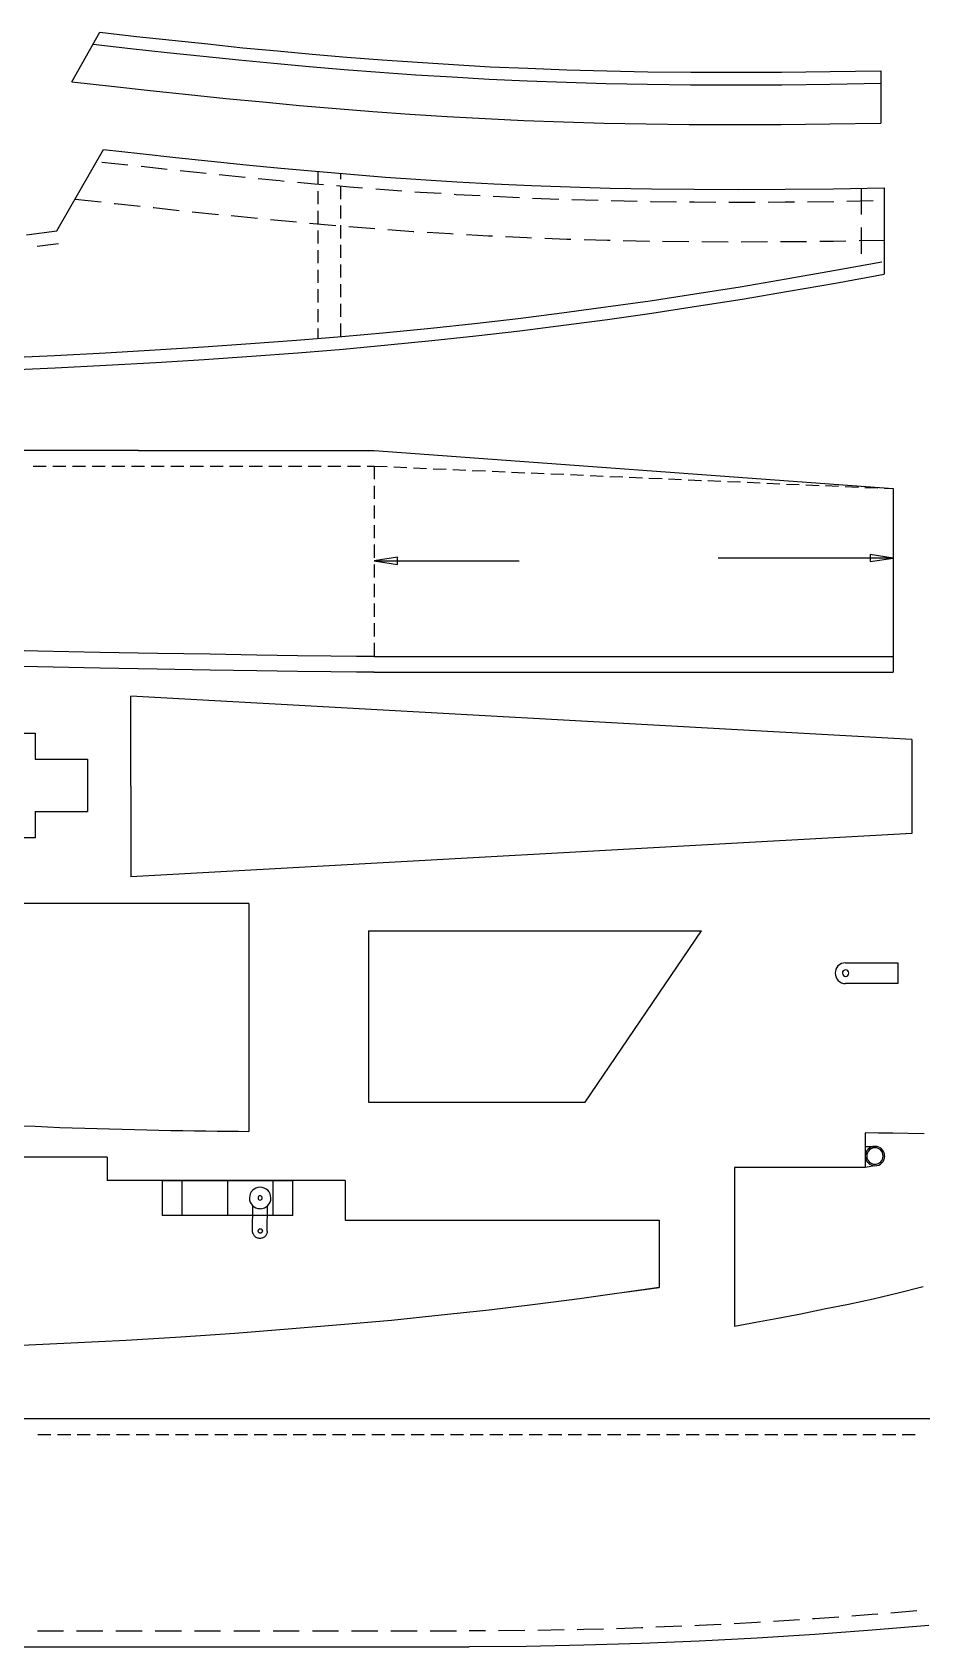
# Model space of a CAD drawing. Header units: feet. Extents: x 0 to 17916, y -1 to 10932.
# Drawn here: x 3056 to 5887, y 5689 to 10827 of the extents above; entities that cross this region are included whole.
import ezdxf

# ---------------------------------------------------------------- set-up
doc = ezdxf.new("R2010")
doc.units = ezdxf.units.FT
doc.header["$MEASUREMENT"] = 0

msp = doc.modelspace()

# ---------------------------------------------------------------- linework, layer by layer
at = {"color": 7}
for p, q in [((3181.7, 10668.9), (3271.2, 10826.7)), ((3271.2, 10826.7), (3387.9, 10813.4)), ((3387.9, 10813.4), (3501.8, 10801.2)), ((3501.8, 10801.2), (3614.6, 10789.5)), ((3614.6, 10789.5), (3725.8, 10777.8)), ((3725.8, 10777.8), (3836.3, 10767.3)), ((3836.3, 10767.3), (3946.9, 10757.3)), ((3946.9, 10757.3), (4057.5, 10747.8)), ((4057.5, 10747.8), (4169.2, 10738.9)), ((4169.2, 10738.9), (4282, 10731.2)), ((4282, 10731.2), (4396.5, 10723.9)), ((4396.5, 10723.9), (4513.7, 10717.3)), ((4513.7, 10717.3), (4633.7, 10712.3)), ((4633.7, 10712.3), (4757.1, 10707.3)), ((4757.1, 10707.3), (4884.4, 10703.9)), ((4884.4, 10703.9), (5015.5, 10701.2)), ((5015.5, 10701.2), (5152.2, 10699.5)), ((5152.2, 10699.5), (5293.9, 10699.5)), ((5293.9, 10699.5), (5441.1, 10700)), ((5441.1, 10700), (5595.6, 10701.7)), ((5595.6, 10701.7), (5756.2, 10704.5)), ((5756.2, 10704.5), (5756.2, 10537.8)), ((3181.7, 10668.9), (3308.4, 10655)), ((3308.4, 10655), (3431.8, 10641.7)), ((3431.8, 10641.7), (3553.5, 10628.4)), ((3553.5, 10628.4), (3672.4, 10616.1)), ((3672.4, 10616.1), (3790.2, 10605)), ((3790.2, 10605), (3906.9, 10593.9)), ((3906.9, 10593.9), (4023.6, 10583.9)), ((4023.6, 10583.9), (4140.3, 10574.5)), ((4140.3, 10574.5), (4258.1, 10566.1)), ((4258.1, 10566.1), (4376.5, 10558.9)), ((4376.5, 10558.9), (4497, 10552.2)), ((4497, 10552.2), (4620.4, 10546.1)), ((4620.4, 10546.1), (4746.5, 10541.7)), ((4746.5, 10541.7), (4875.5, 10537.8)), ((4875.5, 10537.8), (5009.4, 10535)), ((5009.4, 10535), (5147.2, 10533.3)), ((5147.2, 10533.3), (5290.6, 10532.8)), ((5290.6, 10532.8), (5439.5, 10533.3)), ((5439.5, 10533.3), (5594.5, 10535)), ((5594.5, 10535), (5756.2, 10537.8)), ((3134.5, 10194.9), (3282.3, 10453.9)), ((3282.3, 10453.9), (3399, 10441.1)), ((3399, 10441.1), (3512.9, 10428.3)), ((3512.9, 10428.3), (3625.2, 10416.7)), ((3625.2, 10416.7), (3736.9, 10405)), ((3736.9, 10405), (3847.5, 10394.4)), ((3847.5, 10394.4), (3957.5, 10384.4)), ((3957.5, 10384.4), (4068.6, 10375)), ((3964.7, 10383.9), (3964.7, 10342.2)), ((4038.6, 10358.9), (4038.6, 10377.8)), ((4038.6, 10296.1), (4038.6, 10337.7)), ((4068.6, 10375), (4180.3, 10366.1)), ((4180.3, 10366.1), (4293.1, 10358.3)), ((4293.1, 10358.3), (4407.6, 10351.1)), ((4407.6, 10351.1), (4524.8, 10345)), ((4524.8, 10345), (4644.9, 10339.4)), ((4644.9, 10339.4), (4768.2, 10335)), ((4768.2, 10335), (4894.9, 10331.1)), ((4894.9, 10331.1), (5026.6, 10328.3)), ((5026.6, 10328.3), (5162.8, 10327.2)), ((5162.8, 10327.2), (5305, 10326.6)), ((5305, 10326.6), (5452.3, 10327.2)), ((5452.3, 10327.2), (5606.2, 10328.9)), ((5606.2, 10328.9), (5767.3, 10331.6)), ((5694, 10330.5), (5694, 10247.2)), ((5767.3, 10331.6), (5767.3, 10057.1)), ((3192.3, 10296.1), (3275.1, 10287.2)), ((3316.8, 10282.2), (3319.6, 10282.2)), ((3319.6, 10282.2), (3399.6, 10273.3)), ((3964.7, 10321.1), (3964.7, 10279.4)), ((4038.6, 10233.8), (4038.6, 10275.5)), ((3441.3, 10268.8), (3442.9, 10268.8)), ((3442.9, 10268.8), (3524, 10260)), ((3565.2, 10255.5), (3648.5, 10247.2)), ((3689.6, 10243.3), (3773, 10234.9)), ((3814.1, 10231.1), (3897.5, 10223.3)), ((3964.7, 10258.8), (3964.7, 10217.2)), ((3037.3, 10182.2), (3134.5, 10194.9)), ((3938.6, 10219.4), (4021.9, 10212.2)), ((3964.7, 10196.1), (3964.7, 10154.4)), ((4038.6, 10171), (4038.6, 10212.7)), ((4063.1, 10208.8), (4146.4, 10202.2)), ((4188.1, 10199.4), (4268.7, 10193.3)), ((4268.7, 10193.3), (4270.9, 10193.3)), ((4312.6, 10190.5), (4387.6, 10186)), ((4387.6, 10186), (4395.9, 10185.5)), ((4437.6, 10183.3), (4508.2, 10179.4)), ((4508.2, 10179.4), (4520.9, 10178.8)), ((4562.6, 10176.6), (4631.5, 10173.3)), ((4631.5, 10173.3), (4645.4, 10172.7)), ((5694, 10205.5), (5694, 10122.1)), ((3964.7, 10133.8), (3964.7, 10092.1)), ((4038.6, 10108.8), (4038.6, 10150.5)), ((4687.1, 10171.6), (4757.1, 10168.8)), ((4757.1, 10168.8), (4770.4, 10168.3)), ((4812.1, 10167.2), (4886.6, 10164.9)), ((4886.6, 10164.9), (4895.5, 10164.9)), ((4937.1, 10163.8), (5019.9, 10162.2)), ((5019.9, 10162.2), (5020.5, 10162.2)), ((5062.2, 10161.6), (5145.5, 10160.5)), ((5187.2, 10160.5), (5270.6, 10159.9)), ((5312.2, 10159.9), (5395.6, 10160.5)), ((5437.3, 10160.5), (5450, 10160.5)), ((5450, 10160.5), (5520.6, 10161)), ((5562.3, 10161.6), (5605.6, 10162.2)), ((5605.6, 10162.2), (5645.6, 10162.7)), ((5687.3, 10163.8), (5767.3, 10164.9)), ((3964.7, 10071), (3964.7, 10029.3)), ((4038.6, 10046), (4038.6, 10087.7)), ((4038.6, 9983.8), (4038.6, 10025.5)), ((5462.8, 10002.7), (5612.9, 10028.8)), ((5612.9, 10028.8), (5767.3, 10057.1)), ((3964.7, 10008.8), (3964.7, 9967.1)), ((5170.5, 9954.9), (5315, 9977.7)), ((5315, 9977.7), (5462.8, 10002.7)), ((3964.7, 9946), (3964.7, 9904.3)), ((4038.6, 9921), (4038.6, 9962.7)), ((4887.1, 9913.2), (5027.7, 9933.2)), ((5027.7, 9933.2), (5170.5, 9954.9)), ((3964.7, 9883.8), (3964.7, 9852.6)), ((4038.6, 9858.8), (4038.6, 9900.4)), ((4468.2, 9861), (4607.6, 9877.1)), ((4607.6, 9877.1), (4747.1, 9894.3)), ((4747.1, 9894.3), (4887.1, 9913.2)), ((3900.8, 9807.1), (4045.3, 9818.7)), ((4045.3, 9818.7), (4187.5, 9832.1)), ((4187.5, 9832.1), (4328.1, 9846)), ((4328.1, 9846), (4468.2, 9861)), ((3129.5, 9759.3), (3291.8, 9767.1)), ((3291.8, 9767.1), (3449.6, 9776)), ((3449.6, 9776), (3603.5, 9786)), ((3603.5, 9786), (3753.5, 9796)), ((3753.5, 9796), (3900.8, 9807.1)), ((2961.7, 9751.5), (3129.5, 9759.3)), ((3394.6, 9496.4), (2806.7, 9496.4)), ((3394.6, 9496.4), (4144.2, 9496.4)), ((4144.2, 9496.4), (5795.7, 9374.8)), ((5795.7, 9374.8), (5795.7, 8790.2)), ((5796.2, 9153.6), (5239.4, 9153.6)), ((5796.2, 9153.6), (5722.3, 9165.3)), ((5722.3, 9165.3), (5722.3, 9142.5)), ((5722.3, 9142.5), (5796.2, 9153.6)), ((3072.8, 8807.4), (2862.8, 8811.8)), ((3270.7, 8803.5), (3072.8, 8807.4)), ((3454, 8800.2), (3270.7, 8803.5)), ((3621.8, 8797.4), (3454, 8800.2)), ((3770.8, 8795.2), (3621.8, 8797.4)), ((3899.7, 8793), (3770.8, 8795.2)), ((4005.8, 8791.8), (3899.7, 8793)), ((4087.5, 8790.7), (4005.8, 8791.8)), ((4143.1, 8790.2), (4087.5, 8790.7)), ((4143.1, 8790.2), (4144.2, 8790.2)), ((4144.2, 8790.2), (4143.1, 8790.2)), ((4144.2, 8790.2), (5795.7, 8790.2)), ((3370.1, 8427.3), (3370.1, 8714.6)), ((5855.1, 8576.8), (3370.1, 8714.6)), ((221.1, 8596.8), (3065.6, 8596.8)), ((3065.6, 8596.8), (3065.6, 8514)), ((5855.1, 8576.8), (5855.1, 8277.3)), ((3065.6, 8514), (3231.8, 8514)), ((3231.8, 8514), (3231.8, 8347.3)), ((3370.1, 8427.3), (3370.1, 8139.5)), ((3065.6, 8347.3), (3065.6, 8263.9)), ((3065.6, 8347.3), (3231.8, 8347.3)), ((5855.1, 8277.3), (3370.1, 8139.5)), ((3065.6, 8263.9), (221.1, 8263.9)), ((3745.2, 8054.5), (2578.8, 8054.5)), ((3745.2, 8054.5), (3745.2, 7329.3)), ((4125.9, 7967.8), (4125.9, 7422.6)), ((5631.4, 7863.4), (5619.6, 7855.9)), ((5644, 7866.1), (5631.4, 7863.4)), ((5644.5, 7866.1), (5811.2, 7866.1)), ((5811.2, 7866.1), (5811.2, 7799.4)), ((5613.9, 7845.5), (5611.7, 7832.7)), ((5619.6, 7855.9), (5613.9, 7845.5)), ((5635.2, 7836.9), (5634.5, 7832.7)), ((5634.5, 7832.7), (5635.3, 7828.7)), ((5637, 7840.2), (5635.2, 7836.9)), ((5635.3, 7828.7), (5637.5, 7824.9)), ((5640.6, 7842.5), (5637, 7840.2)), ((5637.5, 7824.9), (5640.7, 7822.9)), ((5644.5, 7843.3), (5640.6, 7842.5)), ((5640.7, 7822.9), (5644.5, 7822.2)), ((5811.2, 7799.4), (5644.5, 7799.4)), ((3026.7, 7346.5), (3065.1, 7345.4)), ((3065.1, 7345.4), (3104.5, 7343.7)), ((3104.5, 7343.7), (3143.4, 7342.1)), ((3143.4, 7342.1), (3183.4, 7341)), ((3183.4, 7341), (3222.9, 7339.8)), ((3222.9, 7339.8), (3262.9, 7338.7)), ((3262.9, 7338.7), (3302.3, 7337.6)), ((3302.3, 7337.6), (3341.8, 7336.5)), ((3341.8, 7336.5), (3381.2, 7335.4)), ((3381.2, 7335.4), (3420.7, 7334.3)), ((3420.7, 7334.3), (3459, 7333.7)), ((3459, 7333.7), (3497.4, 7332.6)), ((3497.4, 7332.6), (3535.2, 7332.1)), ((3535.2, 7332.1), (3572.4, 7331.5)), ((3572.4, 7331.5), (3608.5, 7331)), ((3608.5, 7331), (3644.1, 7330.4)), ((3644.1, 7330.4), (3678.5, 7329.8)), ((3678.5, 7329.8), (3712.4, 7329.8)), ((3712.4, 7329.8), (3745.2, 7329.3)), ((5749, 7323.7), (5706.8, 7324.3)), ((5706.8, 7324.3), (5706.8, 7214.3)), ((5794.6, 7323.2), (5749, 7323.7)), ((5843.5, 7322.1), (5794.6, 7323.2)), ((5895.1, 7321.5), (5843.5, 7322.1)), ((3294, 7247.6), (2961.1, 7247.6)), ((3294, 7247.6), (3294, 7173.1)), ((5706.8, 7214.3), (5290.6, 7214.3)), ((5290.6, 7214.3), (5290.6, 6709.1)), ((4051.9, 7173.1), (3294, 7173.1)), ((4051.9, 7173.1), (4051.9, 7046.4)), ((4051.9, 7046.4), (5051.6, 7046.4)), ((5051.6, 7046.4), (5051.6, 6832.5)), ((5811.8, 6815.3), (5891.8, 6835.3)), ((4798.2, 6796.9), (4657.1, 6778.6)), ((5051.6, 6832.5), (4798.2, 6796.9)), ((4941.6, 6817.5), (5051.6, 6832.5)), ((5654, 6779.7), (5732.3, 6796.9)), ((5732.3, 6796.9), (5811.8, 6815.3)), ((4357, 6744.2), (4199.2, 6728)), ((4509.8, 6760.8), (4357, 6744.2)), ((4657.1, 6778.6), (4509.8, 6760.8)), ((5358.4, 6721.9), (5428.9, 6735.3)), ((5428.9, 6735.3), (5501.7, 6749.2)), ((5501.7, 6749.2), (5576.7, 6764.2)), ((5576.7, 6764.2), (5654, 6779.7)), ((3701.3, 6686.4), (3529, 6674.7)), ((3870.8, 6699.7), (3701.3, 6686.4)), ((4036.9, 6713.6), (3870.8, 6699.7)), ((4199.2, 6728), (4036.9, 6713.6)), ((5290.6, 6709.1), (5358.4, 6721.9)), ((3178.4, 6655.2), (3000.6, 6646.9)), ((3354.6, 6664.1), (3178.4, 6655.2)), ((3529, 6674.7), (3354.6, 6664.1)), ((6741.4, 6414.1), (2144.3, 6414.1)), ((5123.3, 5754.5), (5040.5, 5751.2)), ((5178.9, 5756.7), (5165, 5756.2)), ((5248.3, 5760.6), (5178.9, 5756.7)), ((5363.4, 5766.7), (5290, 5762.8)), ((5373.4, 5767.3), (5363.4, 5766.7)), ((5497.8, 5775), (5415, 5770)), ((5546.7, 5777.8), (5539.5, 5777.8)), ((5622.9, 5783.9), (5546.7, 5777.8)), ((5729, 5791.7), (5664.5, 5786.7)), ((5747.3, 5792.8), (5729, 5791.7)), ((5909, 5756.7), (5729, 5741.7)), ((5871.8, 5803.4), (5789, 5796.7)), ((3072.3, 5739.5), (3155.6, 5739.5)), ((3197.3, 5739.5), (3280.7, 5739.5)), ((3322.3, 5739.5), (3405.7, 5739.5)), ((3447.4, 5739.5), (3530.7, 5739.5)), ((3572.4, 5739.5), (3655.7, 5739.5)), ((3697.4, 5739.5), (3780.8, 5739.5)), ((3822.4, 5739.5), (3905.8, 5739.5)), ((3947.5, 5739.5), (4030.8, 5739.5)), ((4072.5, 5739.5), (4155.9, 5739.5)), ((4197.5, 5739.5), (4280.9, 5739.5)), ((4322.6, 5739.5), (4405.9, 5739.5)), ((4498.7, 5739.5), (4446.5, 5739.5)), ((4623.7, 5740.6), (4540.4, 5740)), ((4748.8, 5742.8), (4665.4, 5741.1)), ((4811, 5743.9), (4790.4, 5743.4)), ((4873.8, 5745.6), (4811, 5743.9)), ((4994.9, 5749.5), (4915.5, 5746.7)), ((4998.8, 5749.5), (4994.9, 5749.5)), ((5178.9, 5706.7), (4994.9, 5699.5)), ((5363.4, 5716.7), (5178.9, 5706.7)), ((5546.7, 5728.4), (5363.4, 5716.7)), ((5729, 5741.7), (5546.7, 5728.4)), ((1071.8, 5689.5), (4446.5, 5689.5)), ((4628.2, 5690.6), (4446.5, 5689.5)), ((4811, 5693.9), (4628.2, 5690.6)), ((4994.9, 5699.5), (4811, 5693.9))]:
    msp.add_line(p, q, dxfattribs=at)
at = {"color": 82}
for p, q in [((3250.1, 10789), (3368.5, 10775.6)), ((3368.5, 10775.6), (3485.1, 10762.8)), ((3485.1, 10762.8), (3599.6, 10750.6)), ((3599.6, 10750.6), (3713, 10738.9)), ((3713, 10738.9), (3825.2, 10728.4)), ((3825.2, 10728.4), (3937.5, 10717.8)), ((3937.5, 10717.8), (4049.2, 10708.4)), ((4049.2, 10708.4), (4162, 10699.5)), ((4162, 10699.5), (4276.4, 10691.7)), ((4276.4, 10691.7), (4392, 10684.5)), ((4392, 10684.5), (4509.8, 10677.8)), ((4509.8, 10677.8), (4631, 10672.3)), ((4631, 10672.3), (4754.9, 10667.8)), ((4754.9, 10667.8), (4882.7, 10663.9)), ((4882.7, 10663.9), (5014.4, 10661.2)), ((5014.4, 10661.2), (5151.1, 10660)), ((5151.1, 10660), (5293.3, 10659.5)), ((5293.3, 10659.5), (5441.7, 10660)), ((5441.7, 10660), (5595.6, 10661.7)), ((5595.6, 10661.7), (5757.3, 10664.5)), ((3277.9, 10413.9), (3360.7, 10405)), ((3402.4, 10400.5), (3485.1, 10391.1)), ((3526.8, 10386.6), (3609.6, 10378.3)), ((3650.7, 10373.9), (3733, 10365.5)), ((3733, 10365.5), (3734.1, 10365.5)), ((3775.2, 10361.1), (3843.6, 10355)), ((3843.6, 10355), (3858, 10353.3)), ((3899.7, 10349.4), (3954.1, 10344.4)), ((3954.1, 10344.4), (3983, 10342.2)), ((4024.2, 10338.9), (4065.3, 10335)), ((4065.3, 10335), (4107.5, 10331.6)), ((4149.2, 10328.9), (4177, 10326.6)), ((4177, 10326.6), (4232, 10322.7)), ((4273.7, 10319.4), (4290.3, 10318.3)), ((4290.3, 10318.3), (4357, 10314.4)), ((4398.7, 10311.6), (4405.4, 10311.1)), ((4405.4, 10311.1), (4481.5, 10307.2)), ((4523.2, 10305), (4606.5, 10301.1)), ((4648.2, 10299.4), (4731.5, 10296.1)), ((4773.2, 10294.4), (4856.6, 10292.2)), ((4898.2, 10291.1), (4981.6, 10289.4)), ((5023.3, 10288.8), (5025.5, 10288.8)), ((5025.5, 10288.8), (5106.6, 10287.7)), ((5148.3, 10287.2), (5162.2, 10287.2)), ((5162.2, 10287.2), (5231.7, 10286.6)), ((5273.3, 10286.6), (5356.7, 10286.6)), ((5398.4, 10286.6), (5452.3, 10287.2)), ((5452.3, 10287.2), (5481.7, 10287.2)), ((5523.4, 10287.7), (5606.7, 10288.8)), ((5648.4, 10289.4), (5731.8, 10291.1)), ((3071.7, 10146.6), (3139.5, 10154.9)), ((5606.2, 10068.2), (5760.1, 10096.6)), ((5308.9, 10017.1), (5455.6, 10042.1)), ((5455.6, 10042.1), (5606.2, 10068.2)), ((4881.6, 9952.7), (5022.2, 9972.7)), ((5022.2, 9972.7), (5164.4, 9994.3)), ((5164.4, 9994.3), (5308.9, 10017.1)), ((4463.7, 9900.4), (4602.6, 9916.5)), ((4602.6, 9916.5), (4741.5, 9933.8)), ((4741.5, 9933.8), (4881.6, 9952.7)), ((4041.4, 9858.8), (4183.6, 9871.5)), ((4183.6, 9871.5), (4324.2, 9885.4)), ((4324.2, 9885.4), (4463.7, 9900.4)), ((3289.5, 9807.1), (3447.4, 9816)), ((3447.4, 9816), (3600.7, 9825.4)), ((3600.7, 9825.4), (3750.8, 9836)), ((3750.8, 9836), (3897.5, 9847.1)), ((3897.5, 9847.1), (4041.4, 9858.8)), ((2960, 9791), (3127.3, 9798.7)), ((3127.3, 9798.7), (3289.5, 9807.1)), ((3058.9, 9446.4), (3100.6, 9446.4)), ((3121.7, 9446.4), (3163.4, 9446.4)), ((3184, 9446.4), (3225.6, 9446.4)), ((3246.8, 9446.4), (3288.4, 9446.4)), ((3309, 9446.4), (3350.7, 9446.4)), ((3371.8, 9446.4), (3413.5, 9446.4)), ((3434, 9446.4), (3475.7, 9446.4)), ((3496.8, 9446.4), (3538.5, 9446.4)), ((3559.1, 9446.4), (3600.7, 9446.4)), ((3621.8, 9446.4), (3663.5, 9446.4)), ((3684.1, 9446.4), (3725.8, 9446.4)), ((3746.9, 9446.4), (3788.6, 9446.4)), ((3809.1, 9446.4), (3850.8, 9446.4)), ((3871.9, 9446.4), (3913.6, 9446.4)), ((3934.1, 9446.4), (3975.8, 9446.4)), ((3996.9, 9446.4), (4038.6, 9446.4)), ((4059.2, 9446.4), (4100.8, 9446.4)), ((4122, 9446.4), (4144.2, 9446.4)), ((4144.2, 9446.4), (4185.9, 9444.8)), ((4207, 9443.7), (4248.7, 9442)), ((4269.2, 9440.9), (4310.9, 9439.2)), ((4331.5, 9438.1), (4373.1, 9436.4)), ((4394.2, 9435.3), (4435.9, 9433.7)), ((4456.5, 9432.5), (4498.2, 9430.9)), ((4519.3, 9430.3), (4560.9, 9428.1)), ((4581.5, 9427.5), (4623.2, 9425.3)), ((4643.7, 9424.8), (4685.4, 9423.1)), ((4706.5, 9422), (4748.2, 9420.3)), ((4768.8, 9419.2), (4810.5, 9417.5)), ((4831.6, 9416.4), (4873.2, 9414.8)), ((4893.8, 9413.7), (4935.5, 9412)), ((4956, 9410.9), (4997.7, 9409.2)), ((5018.8, 9408.1), (5060.5, 9406.4)), ((5081.1, 9405.9), (5122.7, 9403.6)), ((5143.9, 9403.1), (5185.5, 9400.9)), ((5206.1, 9400.3), (5247.8, 9398.6)), ((5268.3, 9397.5), (5310, 9395.9)), ((5331.1, 9394.8), (5372.8, 9393.1)), ((5393.4, 9392), (5435, 9390.3)), ((5456.2, 9389.2), (5497.3, 9387.5)), ((5518.4, 9386.4), (5560.1, 9384.8)), ((5580.6, 9384.2), (5622.3, 9382)), ((5643.4, 9381.4), (5685.1, 9379.2)), ((5705.7, 9378.6), (5747.3, 9377)), ((5768.4, 9375.9), (5795.7, 9374.8)), ((3073.9, 8857.4), (2863.9, 8861.9)), ((3271.2, 8853.5), (3073.9, 8857.4)), ((3455.1, 8850.2), (3271.2, 8853.5)), ((3622.4, 8847.4), (3455.1, 8850.2)), ((3771.3, 8845.2), (3622.4, 8847.4)), ((3900.2, 8843), (3771.3, 8845.2)), ((4006.4, 8841.9), (3900.2, 8843)), ((4088.1, 8840.7), (4006.4, 8841.9)), ((4143.1, 8840.2), (4088.1, 8840.7)), ((4144.2, 8840.2), (5795.7, 8840.2)), ((3115.6, 6364.1), (3073.9, 6364.1)), ((3178.4, 6364.1), (3136.7, 6364.1)), ((3240.6, 6364.1), (3199, 6364.1)), ((3303.4, 6364.1), (3261.8, 6364.1)), ((3365.7, 6364.1), (3324, 6364.1)), ((3428.5, 6364.1), (3386.8, 6364.1)), ((3490.7, 6364.1), (3449, 6364.1)), ((3553.5, 6364.1), (3511.8, 6364.1)), ((3615.7, 6364.1), (3574.1, 6364.1)), ((3678.5, 6364.1), (3636.9, 6364.1)), ((3740.8, 6364.1), (3699.1, 6364.1)), ((3803.6, 6364.1), (3761.9, 6364.1)), ((3865.8, 6364.1), (3824.1, 6364.1)), ((3928.6, 6364.1), (3886.9, 6364.1)), ((3990.8, 6364.1), (3949.1, 6364.1)), ((4053.6, 6364.1), (4011.9, 6364.1)), ((4115.8, 6364.1), (4074.2, 6364.1)), ((4178.6, 6364.1), (4137, 6364.1)), ((4240.9, 6364.1), (4199.2, 6364.1)), ((4303.7, 6364.1), (4262, 6364.1)), ((4365.9, 6364.1), (4324.2, 6364.1)), ((4428.7, 6364.1), (4387, 6364.1)), ((4490.9, 6364.1), (4449.3, 6364.1)), ((4553.7, 6364.1), (4512, 6364.1)), ((4616, 6364.1), (4574.3, 6364.1)), ((4678.8, 6364.1), (4637.1, 6364.1)), ((4741, 6364.1), (4699.3, 6364.1)), ((4803.8, 6364.1), (4762.1, 6364.1)), ((4866, 6364.1), (4824.3, 6364.1)), ((4928.8, 6364.1), (4887.1, 6364.1)), ((4991, 6364.1), (4949.4, 6364.1)), ((5053.8, 6364.1), (5012.2, 6364.1)), ((5116.1, 6364.1), (5074.4, 6364.1)), ((5178.9, 6364.1), (5137.2, 6364.1)), ((5241.1, 6364.1), (5199.4, 6364.1)), ((5303.9, 6364.1), (5262.2, 6364.1)), ((5366.1, 6364.1), (5324.5, 6364.1)), ((5428.9, 6364.1), (5387.2, 6364.1)), ((5491.2, 6364.1), (5449.5, 6364.1)), ((5554, 6364.1), (5512.3, 6364.1)), ((5616.2, 6364.1), (5574.5, 6364.1)), ((5679, 6364.1), (5637.3, 6364.1)), ((5741.2, 6364.1), (5699.5, 6364.1)), ((5804, 6364.1), (5762.3, 6364.1)), ((5866.2, 6364.1), (5824.6, 6364.1))]:
    msp.add_line(p, q, dxfattribs=at)
at = {"color": 5}
for p, q in [((4144.2, 9446.4), (4144.2, 9404.8)), ((4144.2, 9383.6), (4144.2, 9342)), ((4144.2, 9321.4), (4144.2, 9279.7)), ((4144.2, 9258.6), (4144.2, 9216.9)), ((4144.2, 9196.4), (4144.2, 9154.7)), ((4218.1, 9156.4), (4144.2, 9145.3)), ((4218.1, 9156.4), (4144.2, 9145.3)), ((4144.2, 9145.3), (4605.4, 9145.3)), ((4144.2, 9145.3), (4218.1, 9133.6)), ((4144.2, 9145.3), (4218.1, 9133.6)), ((4218.1, 9133.6), (4218.1, 9156.4)), ((4218.1, 9156.4), (4218.1, 9156.4)), ((4218.1, 9156.4), (4218.1, 9156.4)), ((4218.1, 9133.6), (4218.1, 9156.4)), ((5796.2, 9153.6), (5722.3, 9165.3)), ((5722.3, 9165.3), (5722.3, 9142.5)), ((5722.3, 9142.5), (5796.2, 9153.6)), ((4144.2, 9133.6), (4144.2, 9091.9)), ((5722.3, 9142.5), (5722.3, 9142.5)), ((5722.3, 9142.5), (5722.3, 9142.5)), ((4144.2, 9071.4), (4144.2, 9029.7)), ((4144.2, 9008.6), (4144.2, 8966.9)), ((4144.2, 8946.3), (4144.2, 8904.6)), ((4144.2, 8883.5), (4144.2, 8841.9)), ((5706.8, 7281.5), (5737.9, 7281.5)), ((5737.9, 7219.8), (5706.8, 7214.3)), ((3469, 7173.1), (3469, 7061.4)), ((3469, 7173.1), (3885.8, 7173.1)), ((3531.8, 7173.1), (3531.8, 7061.4)), ((3531.8, 7173.1), (3823, 7173.1)), ((3677.4, 7173.1), (3677.4, 7061.4)), ((3677.4, 7173.1), (3823, 7173.1)), ((3823, 7061.4), (3823, 7173.1)), ((3823, 7061.4), (3823, 7173.1)), ((3885.8, 7061.4), (3885.8, 7173.1)), ((3757.4, 7012), (3758, 7092.6)), ((3804.1, 7012), (3804.7, 7092)), ((3885.8, 7061.4), (3469, 7061.4)), ((3823, 7061.4), (3531.8, 7061.4)), ((3823, 7061.4), (3677.4, 7061.4)), ((3757.4, 7009.8), (3757.4, 7012)), ((3758, 7007), (3757.4, 7009.8)), ((3758.5, 7004.8), (3758, 7007)), ((3759.7, 7002.5), (3758.5, 7004.8)), ((3760.8, 7000.3), (3759.7, 7002.5)), ((3761.9, 6998.1), (3760.8, 7000.3)), ((3763.5, 6996.4), (3761.9, 6998.1)), ((3765.2, 6994.8), (3763.5, 6996.4)), ((3766.9, 6993.1), (3765.2, 6994.8)), ((3769.1, 6992), (3766.9, 6993.1)), ((3771.3, 6990.9), (3769.1, 6992)), ((3773.5, 6989.8), (3771.3, 6990.9)), ((3775.8, 6989.2), (3773.5, 6989.8)), ((3775.2, 7014.2), (3775.8, 7014.8)), ((3775.2, 7012.5), (3775.2, 7014.2)), ((3775.2, 7010.3), (3775.2, 7012.5)), ((3775.8, 7009.8), (3775.2, 7010.3)), ((3775.8, 7015.9), (3776.3, 7016.4)), ((3775.8, 7014.8), (3775.8, 7015.9)), ((3775.8, 7009.2), (3775.8, 7009.8)), ((3776.3, 7008.7), (3775.8, 7009.2)), ((3778.5, 6988.7), (3775.8, 6989.2)), ((3776.3, 7016.4), (3776.9, 7017)), ((3776.9, 7008.1), (3776.3, 7008.7)), ((3776.9, 7017), (3777.4, 7017.6)), ((3777.4, 7007.5), (3776.9, 7008.1)), ((3777.4, 7017.6), (3778, 7017.6)), ((3778, 7007), (3777.4, 7007.5)), ((3778, 7017.6), (3778.5, 7018.1)), ((3778.5, 7006.4), (3778, 7007)), ((3778.5, 7018.1), (3779.1, 7018.7)), ((3779.1, 7006.4), (3778.5, 7006.4)), ((3783, 6988.7), (3778.5, 6988.7)), ((3779.1, 7018.7), (3780.2, 7018.7)), ((3779.7, 7005.9), (3779.1, 7006.4)), ((3783.6, 7005.9), (3779.7, 7005.9)), ((3780.2, 7018.7), (3780.8, 7019.2)), ((3780.8, 7019.2), (3782.4, 7019.2)), ((3782.4, 7019.2), (3783, 7018.7)), ((3783, 7018.7), (3784.7, 7018.7)), ((3785.8, 6989.2), (3783, 6988.7)), ((3784.1, 7006.4), (3783.6, 7005.9)), ((3785.2, 7006.4), (3784.1, 7006.4)), ((3784.7, 7018.7), (3785.2, 7018.1)), ((3785.2, 7018.1), (3785.8, 7017.6)), ((3785.8, 7007), (3785.2, 7006.4)), ((3785.8, 7017.6), (3786.3, 7017)), ((3786.3, 7007.5), (3785.8, 7007)), ((3788, 6989.8), (3785.8, 6989.2)), ((3786.3, 7017), (3786.9, 7017)), ((3786.9, 7008.1), (3786.3, 7007.5)), ((3786.9, 7017), (3786.9, 7016.4)), ((3786.9, 7016.4), (3787.4, 7015.9)), ((3787.4, 7009.2), (3786.9, 7008.7)), ((3786.9, 7008.7), (3786.9, 7008.1)), ((3787.4, 7015.9), (3788, 7014.8)), ((3788, 7009.8), (3787.4, 7009.2)), ((3788, 7014.8), (3788, 7013.7)), ((3788, 7013.7), (3788.6, 7013.1)), ((3788.6, 7011.4), (3788, 7010.9)), ((3788, 7010.9), (3788, 7009.8)), ((3790.2, 6990.9), (3788, 6989.8)), ((3788.6, 7013.1), (3788.6, 7011.4)), ((3792.4, 6991.4), (3790.2, 6990.9)), ((3794.7, 6993.1), (3792.4, 6991.4)), ((3796.3, 6994.8), (3794.7, 6993.1)), ((3798, 6996.4), (3796.3, 6994.8)), ((3799.7, 6998.1), (3798, 6996.4)), ((3800.8, 7000.3), (3799.7, 6998.1)), ((3801.9, 7002.5), (3800.8, 7000.3)), ((3803, 7004.8), (3801.9, 7002.5)), ((3803.6, 7007), (3803, 7004.8)), ((3804.1, 7009.2), (3803.6, 7007)), ((3804.1, 7012), (3804.1, 7009.2))]:
    msp.add_line(p, q, dxfattribs=at)
at = {"color": 84}
for p, q in [((4125.9, 7967.8), (5185.5, 7967.8)), ((4816, 7422.6), (5185.5, 7967.8)), ((4125.9, 7422.6), (4816, 7422.6))]:
    msp.add_line(p, q, dxfattribs=at)
at = {"color": 7}
for centre, radius, start, end in [((5645, 7832.7), 33.3, 180, 268.2048), ((5644.5, 7832.7), 10.6, 0, 90), ((5644.5, 7832.7), 10.6, 270, 0)]:
    msp.add_arc(centre, radius, start, end, dxfattribs=at)
at = {"color": 5}
for centre, radius, start, end in [((5737.9, 7250.9), 30.8, 180, 270), ((5737.9, 7250.9), 30.6, 90, 180), ((5737.9, 7250.9), 26.1, 90, 180), ((5737.9, 7250.9), 26.1, 180, 270), ((5737.9, 7250.9), 30.8, 360, 90), ((5737.9, 7250.9), 26.1, 0, 90), ((5737.9, 7250.9), 31.1, 270, 0), ((5737.9, 7250.9), 26.1, 270, 0), ((3781.3, 7117.6), 33.9, 90, 180), ((3781.3, 7117.6), 34.2, 0, 90), ((3781.3, 7117.6), 34.2, 180, 270), ((3781.3, 7117.6), 6.67, 90, 180), ((3781.3, 7117.6), 6.67, 180, 270), ((3781.3, 7117.6), 6.67, 360, 90), ((3781.3, 7117.6), 34.4, 270, 0), ((3781.3, 7117.6), 6.67, 270, 0)]:
    msp.add_arc(centre, radius, start, end, dxfattribs=at)

doc.saveas('drawing.dxf')
